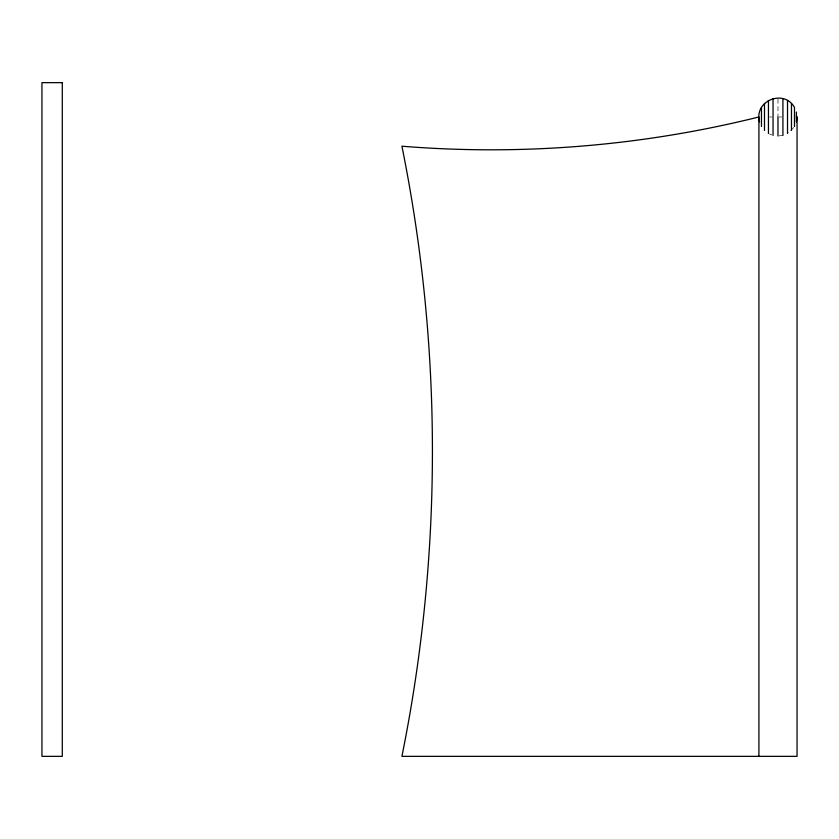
<?xml version="1.0" encoding="UTF-8"?>
<svg xmlns="http://www.w3.org/2000/svg" width="839" height="839" viewBox="0 0 839 839"><rect width="100%" height="100%" fill="white"/><g stroke="black" fill="none" stroke-linecap="round" stroke-linejoin="round"><path stroke-width="0.63" stroke-dasharray="4.2 3.15" d="M793.736 127.497L788.503 132.73M779.221 135.876L782.923 135.394M769.604 116.978L771.901 116.978M779.221 116.978L781.686 116.978M769.604 133.967L771.901 134.922M777.984 99.18L777.984 116.978"/><path stroke-width="1.26" d="M796.568 120.68L797.05 116.978L796.4 116.978M794.491 126.511L794.491 107.444C784.056 88.619 753.642 100.743 759.568 121.907M797.05 116.978L797.05 756.348L401.912 756.348A1540.582 1540.582 0 0 0 401.912 146.206A1108.109 1108.109 0 0 0 758.917 116.978L758.917 756.348M796.4 112.038L796.4 121.907M791.471 103.491L791.471 130.454M787.517 100.46L787.517 133.485M782.923 98.562L782.923 135.394M777.984 116.978L777.984 136.044M773.044 98.562L773.044 135.394M768.451 100.46L768.451 133.485M764.497 103.491L764.497 130.454M761.466 107.444L761.466 126.511M62.285 82.652L41.95 82.652L41.95 756.348L62.285 756.348L62.285 82.652"/></g></svg>
